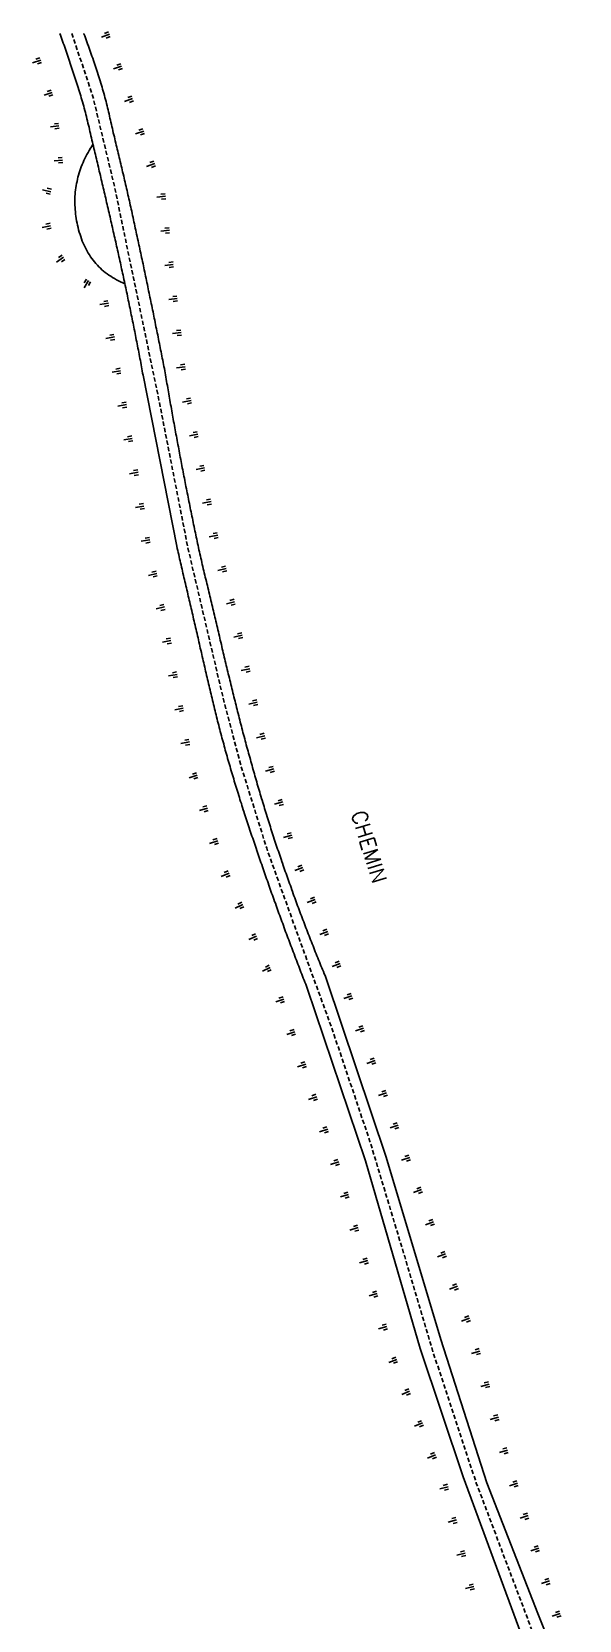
# Model space of a CAD drawing. Header units: millimetres. Extents: x 269514 to 270000, y 126091 to 127000.
# Drawn here: x 269613.4 to 269677.2, y 126815.1 to 127000.2 of the extents above; entities that cross this region are included whole.
import ezdxf
from ezdxf.enums import TextEntityAlignment as Align

# ---------------------------------------------------------------- set-up
doc = ezdxf.new("R2010")
doc.units = ezdxf.units.MM
doc.linetypes.add('DASHED', pattern=[0.75, 0.5, -0.25])
doc.layers.get('0').update_dxf_attribs({"linetype": 'CONTINUOUS'})
for name, color, linetype in [('W0001', 6, 'DASHED'), ('W0008', 7, 'CONTINUOUS'), ('W0211', 2, 'CONTINUOUS'), ('W0989', 7, 'CONTINUOUS')]:
    doc.layers.add(name, color=color, linetype=linetype)
doc.styles.get("Standard").update_dxf_attribs({"font": 'romans.shx', "width": 0.85})

# ---------------------------------------------------------------- blocks, each defined once
blk = doc.blocks.new('t211o')
at = {"color": 0, "linetype": 'Continuous'}
for p, q in [((-0.29, 0.5), (-0.29, 0)), ((0, 1), (0, 0)), ((0.29, 0.5), (0.29, 0))]:
    blk.add_line(p, q, dxfattribs=at)

msp = doc.modelspace()

# ---------------------------------------------------------------- linework, layer by layer
at = {"layer": 'W0001', "flags": 128}
msp.add_lwpolyline([(269618.07, 127000), (269618.17, 126999.75), (269620.51, 126992.76), (269622.98, 126982.52), (269628.24, 126957.29), (269631.6, 126940.12), (269635.79, 126922.25), (269637.79, 126914.7), (269640.79, 126905.07), (269644.41, 126894.98), (269648.35, 126884.2), (269652.83, 126870.89), (269656.87, 126857.49), (269660.18, 126846.36), (269663.05, 126837.67), (269665.22, 126831.1), (269668.48, 126822.47), (269671.18, 126815.34), (269673.49, 126809.04), (269674.84, 126805.26), (269676.88, 126798.99), (269672.03, 126803.68), (269664.74, 126812.38)], dxfattribs=at)
at = {"layer": 'W0008', "flags": 128}
for points in [[(269671.07, 126811.83), (269663.7, 126831.82), (269658.66, 126846.76), (269652.32, 126868.63), (269645.52, 126888.75), (269645.43, 126888.99), (269645.34, 126889.22), (269645.24, 126889.46), (269645.15, 126889.69), (269645.06, 126889.93), (269644.97, 126890.16), (269644.88, 126890.39), (269644.79, 126890.63), (269644.7, 126890.86), (269644.61, 126891.1), (269644.52, 126891.33), (269644.43, 126891.57), (269644.34, 126891.8), (269644.25, 126892.04), (269644.16, 126892.27), (269644.07, 126892.51), (269643.98, 126892.75), (269643.89, 126892.98), (269643.8, 126893.22), (269643.71, 126893.45), (269643.62, 126893.69), (269643.53, 126893.92), (269643.44, 126894.16), (269643.36, 126894.39), (269643.27, 126894.63), (269643.18, 126894.87), (269643.09, 126895.1), (269643, 126895.34), (269642.92, 126895.57), (269642.83, 126895.81), (269642.74, 126896.05), (269642.66, 126896.28), (269642.57, 126896.52), (269642.48, 126896.75), (269642.4, 126896.99), (269642.31, 126897.23), (269642.22, 126897.46), (269642.14, 126897.7), (269642.05, 126897.94), (269641.97, 126898.17), (269641.88, 126898.41), (269641.8, 126898.65), (269641.71, 126898.88), (269641.63, 126899.12), (269641.54, 126899.36), (269641.46, 126899.59), (269641.37, 126899.83), (269641.29, 126900.07), (269641.2, 126900.31), (269641.12, 126900.54), (269641.03, 126900.78), (269640.95, 126901.02), (269640.87, 126901.26), (269640.78, 126901.49), (269640.7, 126901.73), (269640.62, 126901.97), (269640.54, 126902.21), (269640.45, 126902.44), (269640.37, 126902.68), (269640.29, 126902.92), (269640.21, 126903.16), (269640.12, 126903.4), (269640.04, 126903.63), (269639.96, 126903.87), (269639.88, 126904.11), (269639.8, 126904.35), (269639.72, 126904.59), (269639.64, 126904.82), (269639.56, 126905.06), (269639.48, 126905.3), (269639.4, 126905.53), (269639.32, 126905.77), (269639.24, 126906.01), (269639.16, 126906.24), (269639.08, 126906.48), (269639, 126906.72), (269638.92, 126906.95), (269638.84, 126907.19), (269638.76, 126907.43), (269638.68, 126907.66), (269638.61, 126907.9), (269638.53, 126908.14), (269638.45, 126908.38), (269638.37, 126908.61), (269638.29, 126908.85), (269638.22, 126909.09), (269638.14, 126909.33), (269638.06, 126909.56), (269637.99, 126909.8), (269637.91, 126910.04), (269637.84, 126910.28), (269637.76, 126910.52), (269637.68, 126910.75), (269637.61, 126910.99), (269637.53, 126911.23), (269637.46, 126911.47), (269637.39, 126911.71), (269637.31, 126911.94), (269637.24, 126912.18), (269637.17, 126912.42), (269637.09, 126912.66), (269637.02, 126912.9), (269636.95, 126913.14), (269636.88, 126913.38), (269636.8, 126913.62), (269636.73, 126913.86), (269636.66, 126914.1), (269636.59, 126914.34), (269636.52, 126914.58), (269636.45, 126914.82), (269636.38, 126915.06), (269636.31, 126915.3), (269636.24, 126915.54), (269636.18, 126915.78), (269636.11, 126916.02), (269636.04, 126916.26), (269635.97, 126916.5), (269635.91, 126916.74), (269635.84, 126916.98), (269635.78, 126917.22), (269635.71, 126917.46), (269635.65, 126917.7), (269635.58, 126917.94), (269635.52, 126918.18), (269635.45, 126918.43), (269635.39, 126918.67), (269635.33, 126918.91), (269635.27, 126919.15), (269635.2, 126919.39), (269635.14, 126919.63), (269635.08, 126919.87), (269635.02, 126920.12), (269634.96, 126920.36), (269634.9, 126920.6), (269634.84, 126920.84), (269634.78, 126921.08), (269634.72, 126921.33), (269634.66, 126921.57), (269634.6, 126921.81), (269634.54, 126922.05), (269634.48, 126922.3), (269634.42, 126922.54), (269634.36, 126922.78), (269634.31, 126923.02), (269634.25, 126923.27), (269634.19, 126923.51), (269634.13, 126923.75), (269634.08, 126924), (269634.02, 126924.24), (269633.96, 126924.48), (269633.9, 126924.72), (269633.85, 126924.97), (269633.79, 126925.21), (269633.74, 126925.45), (269633.68, 126925.7), (269633.62, 126925.94), (269633.57, 126926.18), (269633.51, 126926.42), (269633.45, 126926.67), (269633.4, 126926.91), (269633.34, 126927.15), (269633.29, 126927.4), (269633.23, 126927.64), (269633.18, 126927.88), (269633.12, 126928.13), (269633.06, 126928.37), (269633.01, 126928.61), (269632.95, 126928.86), (269632.9, 126929.1), (269632.84, 126929.34), (269632.79, 126929.59), (269632.73, 126929.83), (269632.68, 126930.07), (269632.62, 126930.32), (269632.56, 126930.56), (269632.51, 126930.8), (269632.45, 126931.05), (269632.4, 126931.29), (269632.34, 126931.53), (269632.28, 126931.77), (269632.23, 126932.02), (269632.17, 126932.26), (269632.11, 126932.5), (269632.06, 126932.75), (269632, 126932.99), (269631.94, 126933.23), (269631.89, 126933.48), (269631.83, 126933.72), (269631.77, 126933.96), (269631.72, 126934.2), (269631.66, 126934.44), (269631.6, 126934.68), (269631.55, 126934.93), (269631.49, 126935.17), (269631.43, 126935.41), (269631.38, 126935.65), (269631.32, 126935.9), (269631.26, 126936.14), (269631.21, 126936.38), (269631.15, 126936.62), (269631.1, 126936.86), (269631.04, 126937.11), (269630.98, 126937.35), (269630.93, 126937.59), (269630.87, 126937.83), (269630.82, 126938.07), (269630.76, 126938.32), (269630.71, 126938.56), (269630.65, 126938.8), (269630.6, 126939.04), (269630.54, 126939.29), (269630.49, 126939.53), (269630.43, 126939.77), (269630.38, 126940.01), (269630.32, 126940.26), (269626.39, 126960.19), (269626.34, 126960.43), (269626.3, 126960.68), (269626.25, 126960.92), (269626.21, 126961.16), (269626.16, 126961.41), (269626.11, 126961.65), (269626.07, 126961.89), (269626.02, 126962.13), (269625.98, 126962.38), (269625.93, 126962.62), (269625.88, 126962.86), (269625.84, 126963.11), (269625.79, 126963.35), (269625.74, 126963.59), (269625.7, 126963.83), (269625.65, 126964.08), (269625.6, 126964.32), (269625.55, 126964.56), (269625.51, 126964.8), (269625.46, 126965.05), (269625.41, 126965.29), (269625.36, 126965.53), (269625.31, 126965.77), (269625.27, 126966.02), (269625.22, 126966.26), (269625.17, 126966.5), (269625.12, 126966.74), (269625.07, 126966.99), (269625.02, 126967.23), (269624.97, 126967.47), (269624.92, 126967.71), (269624.87, 126967.95), (269624.82, 126968.2), (269624.77, 126968.44), (269624.72, 126968.68), (269624.67, 126968.92), (269624.62, 126969.17), (269624.57, 126969.41), (269624.52, 126969.65), (269624.47, 126969.89), (269624.42, 126970.13), (269624.37, 126970.37), (269624.31, 126970.62), (269624.26, 126970.86), (269624.21, 126971.1), (269624.16, 126971.34), (269624.11, 126971.59), (269624.05, 126971.83), (269624, 126972.07), (269623.95, 126972.32), (269623.89, 126972.56), (269623.84, 126972.8), (269623.79, 126973.05), (269623.74, 126973.29), (269623.68, 126973.53), (269623.63, 126973.77), (269623.58, 126974.02), (269623.52, 126974.26), (269623.47, 126974.5), (269623.41, 126974.75), (269623.36, 126974.99), (269623.31, 126975.23), (269623.25, 126975.47), (269623.2, 126975.72), (269623.14, 126975.96), (269623.09, 126976.2), (269623.03, 126976.44), (269622.98, 126976.69), (269622.92, 126976.93), (269622.87, 126977.17), (269622.81, 126977.41), (269622.76, 126977.66), (269622.7, 126977.9), (269622.65, 126978.14), (269622.59, 126978.38), (269622.54, 126978.63), (269622.48, 126978.87), (269622.42, 126979.11), (269622.37, 126979.35), (269622.31, 126979.59), (269622.26, 126979.84), (269622.2, 126980.08), (269622.14, 126980.32), (269622.09, 126980.56), (269622.03, 126980.81), (269621.98, 126981.05), (269621.92, 126981.29), (269621.86, 126981.53), (269621.81, 126981.77), (269621.75, 126982.02), (269621.69, 126982.26), (269621.64, 126982.5), (269621.58, 126982.74), (269621.52, 126982.98), (269621.47, 126983.23), (269621.41, 126983.47), (269621.35, 126983.71), (269621.29, 126983.95), (269621.24, 126984.19), (269621.18, 126984.44), (269621.12, 126984.68), (269621.07, 126984.92), (269621.01, 126985.16), (269620.95, 126985.4), (269620.89, 126985.65), (269620.84, 126985.89), (269620.78, 126986.13), (269620.72, 126986.37), (269620.66, 126986.61), (269620.61, 126986.86), (269620.55, 126987.1), (269620.49, 126987.34), (269620.43, 126987.59), (269620.37, 126987.84), (269620.32, 126988.08), (269620.26, 126988.33), (269620.2, 126988.58), (269620.14, 126988.83), (269620.09, 126989.07), (269620.03, 126989.32), (269619.97, 126989.57), (269619.91, 126989.81), (269619.85, 126990.06), (269619.79, 126990.31), (269619.73, 126990.55), (269619.67, 126990.8), (269619.6, 126991.04), (269619.54, 126991.29), (269619.47, 126991.53), (269619.4, 126991.78), (269619.33, 126992.02), (269619.26, 126992.26), (269619.19, 126992.5), (269619.12, 126992.74), (269619.05, 126992.98), (269618.97, 126993.21), (269618.9, 126993.45), (269618.83, 126993.69), (269618.75, 126993.93), (269618.68, 126994.16), (269618.6, 126994.4), (269618.53, 126994.64), (269618.45, 126994.87), (269618.37, 126995.11), (269618.3, 126995.35), (269618.22, 126995.58), (269618.14, 126995.82), (269618.06, 126996.05), (269617.99, 126996.29), (269617.91, 126996.52), (269617.83, 126996.76), (269617.75, 126996.99), (269617.67, 126997.23), (269617.59, 126997.46), (269617.5, 126997.7), (269617.42, 126997.93), (269617.34, 126998.17), (269617.26, 126998.4), (269617.18, 126998.63), (269617.09, 126998.87), (269617.01, 126999.1), (269616.93, 126999.34), (269616.84, 126999.57), (269616.76, 126999.8), (269616.68, 127000)], [(269677.21, 126803.84), (269672.37, 126815.9), (269666.46, 126831.14), (269661.09, 126847.81), (269654.7, 126869.07), (269647.78, 126889.76), (269647.69, 126889.99), (269647.59, 126890.22), (269647.5, 126890.45), (269647.4, 126890.69), (269647.31, 126890.92), (269647.21, 126891.15), (269647.12, 126891.38), (269647.02, 126891.61), (269646.93, 126891.84), (269646.84, 126892.07), (269646.74, 126892.31), (269646.65, 126892.54), (269646.56, 126892.77), (269646.46, 126893), (269646.37, 126893.23), (269646.28, 126893.47), (269646.19, 126893.7), (269646.1, 126893.93), (269646.01, 126894.16), (269645.91, 126894.4), (269645.82, 126894.63), (269645.73, 126894.86), (269645.64, 126895.1), (269645.55, 126895.33), (269645.46, 126895.56), (269645.37, 126895.8), (269645.28, 126896.03), (269645.19, 126896.26), (269645.11, 126896.5), (269645.02, 126896.73), (269644.93, 126896.96), (269644.84, 126897.2), (269644.75, 126897.43), (269644.66, 126897.66), (269644.58, 126897.9), (269644.49, 126898.13), (269644.4, 126898.37), (269644.32, 126898.6), (269644.23, 126898.84), (269644.14, 126899.07), (269644.06, 126899.3), (269643.97, 126899.54), (269643.89, 126899.77), (269643.8, 126900.01), (269643.72, 126900.24), (269643.63, 126900.48), (269643.55, 126900.71), (269643.46, 126900.95), (269643.38, 126901.18), (269643.3, 126901.42), (269643.21, 126901.66), (269643.13, 126901.89), (269643.05, 126902.13), (269642.96, 126902.36), (269642.88, 126902.6), (269642.8, 126902.83), (269642.72, 126903.07), (269642.63, 126903.31), (269642.55, 126903.54), (269642.47, 126903.78), (269642.39, 126904.02), (269642.31, 126904.25), (269642.23, 126904.49), (269642.15, 126904.73), (269642.07, 126904.96), (269641.99, 126905.2), (269641.91, 126905.43), (269641.83, 126905.67), (269641.75, 126905.91), (269641.68, 126906.14), (269641.6, 126906.38), (269641.52, 126906.61), (269641.44, 126906.85), (269641.37, 126907.09), (269641.29, 126907.32), (269641.22, 126907.56), (269641.14, 126907.8), (269641.07, 126908.03), (269640.99, 126908.27), (269640.92, 126908.51), (269640.84, 126908.74), (269640.77, 126908.98), (269640.7, 126909.22), (269640.62, 126909.46), (269640.55, 126909.69), (269640.48, 126909.93), (269640.41, 126910.17), (269640.33, 126910.41), (269640.26, 126910.65), (269640.19, 126910.88), (269640.12, 126911.12), (269640.05, 126911.36), (269639.98, 126911.6), (269639.91, 126911.84), (269639.84, 126912.07), (269639.77, 126912.31), (269639.7, 126912.55), (269639.63, 126912.79), (269639.56, 126913.03), (269639.49, 126913.27), (269639.43, 126913.51), (269639.36, 126913.75), (269639.29, 126913.98), (269639.22, 126914.22), (269639.15, 126914.46), (269639.09, 126914.7), (269639.02, 126914.94), (269638.95, 126915.18), (269638.89, 126915.42), (269638.82, 126915.66), (269638.75, 126915.9), (269638.69, 126916.14), (269638.62, 126916.38), (269638.56, 126916.62), (269638.49, 126916.86), (269638.42, 126917.1), (269638.36, 126917.34), (269638.29, 126917.58), (269638.23, 126917.83), (269638.16, 126918.07), (269638.1, 126918.31), (269638.03, 126918.55), (269637.97, 126918.8), (269637.91, 126919.04), (269637.84, 126919.28), (269637.78, 126919.53), (269637.71, 126919.77), (269637.65, 126920.02), (269637.59, 126920.26), (269637.53, 126920.5), (269637.46, 126920.75), (269637.4, 126920.99), (269637.34, 126921.23), (269637.28, 126921.48), (269637.22, 126921.72), (269637.16, 126921.97), (269637.1, 126922.21), (269637.04, 126922.45), (269636.98, 126922.7), (269636.92, 126922.94), (269636.86, 126923.19), (269636.8, 126923.43), (269636.74, 126923.68), (269636.68, 126923.92), (269636.62, 126924.16), (269636.56, 126924.41), (269636.5, 126924.65), (269636.44, 126924.9), (269636.38, 126925.14), (269636.32, 126925.39), (269636.26, 126925.63), (269636.2, 126925.88), (269636.15, 126926.12), (269636.09, 126926.37), (269636.03, 126926.61), (269635.97, 126926.85), (269635.91, 126927.1), (269635.85, 126927.34), (269635.8, 126927.59), (269635.74, 126927.83), (269635.68, 126928.08), (269635.62, 126928.32), (269635.56, 126928.57), (269635.51, 126928.81), (269635.45, 126929.06), (269635.39, 126929.3), (269635.33, 126929.55), (269635.28, 126929.79), (269635.22, 126930.04), (269635.16, 126930.28), (269635.1, 126930.53), (269635.05, 126930.77), (269634.99, 126931.02), (269634.93, 126931.26), (269634.87, 126931.51), (269634.81, 126931.75), (269634.76, 126932), (269634.7, 126932.24), (269634.64, 126932.49), (269634.58, 126932.73), (269634.52, 126932.98), (269634.47, 126933.22), (269634.41, 126933.46), (269634.35, 126933.71), (269634.29, 126933.95), (269634.23, 126934.2), (269634.17, 126934.45), (269634.11, 126934.69), (269634.05, 126934.94), (269634, 126935.18), (269633.94, 126935.43), (269633.88, 126935.67), (269633.82, 126935.92), (269633.76, 126936.16), (269633.7, 126936.41), (269633.64, 126936.65), (269633.58, 126936.9), (269633.52, 126937.15), (269633.47, 126937.39), (269633.41, 126937.64), (269633.35, 126937.88), (269633.29, 126938.13), (269633.23, 126938.38), (269633.18, 126938.62), (269633.12, 126938.87), (269633.07, 126939.11), (269633.01, 126939.36), (269632.96, 126939.61), (269632.9, 126939.85), (269632.85, 126940.1), (269632.79, 126940.35), (269632.74, 126940.59), (269632.69, 126940.84), (269632.64, 126941.08), (269632.59, 126941.33), (269632.54, 126941.57), (269632.48, 126941.82), (269632.43, 126942.06), (269632.38, 126942.3), (269632.33, 126942.55), (269632.28, 126942.79), (269632.23, 126943.04), (269632.18, 126943.28), (269632.13, 126943.53), (269632.08, 126943.77), (269632.03, 126944.02), (269631.98, 126944.26), (269631.93, 126944.51), (269631.88, 126944.75), (269631.83, 126944.99), (269631.78, 126945.24), (269631.73, 126945.48), (269631.68, 126945.73), (269631.63, 126945.97), (269631.59, 126946.22), (269631.54, 126946.46), (269631.49, 126946.71), (269631.44, 126946.95), (269631.39, 126947.2), (269631.34, 126947.44), (269631.29, 126947.69), (269631.25, 126947.93), (269631.2, 126948.18), (269631.15, 126948.42), (269631.1, 126948.67), (269631.06, 126948.91), (269631.01, 126949.16), (269630.96, 126949.4), (269630.91, 126949.65), (269630.87, 126949.89), (269630.82, 126950.14), (269630.77, 126950.38), (269630.73, 126950.63), (269630.68, 126950.87), (269630.63, 126951.12), (269630.59, 126951.36), (269630.54, 126951.61), (269630.5, 126951.85), (269630.45, 126952.1), (269630.4, 126952.35), (269630.36, 126952.59), (269630.31, 126952.84), (269630.27, 126953.08), (269630.22, 126953.33), (269630.18, 126953.57), (269630.13, 126953.82), (269630.09, 126954.06), (269630.04, 126954.31), (269630, 126954.56), (269629.95, 126954.8), (269629.91, 126955.05), (269629.86, 126955.29), (269629.82, 126955.54), (269629.78, 126955.78), (269629.73, 126956.03), (269629.69, 126956.27), (269629.65, 126956.52), (269629.6, 126956.77), (269629.56, 126957.01), (269629.52, 126957.26), (269629.47, 126957.5), (269629.43, 126957.75), (269629.39, 126958), (269629.34, 126958.24), (269629.3, 126958.49), (269629.26, 126958.73), (269629.22, 126958.98), (269629.17, 126959.23), (269629.13, 126959.47), (269629.09, 126959.72), (269629.05, 126959.96), (269629.01, 126960.21), (269628.96, 126960.46), (269628.92, 126960.7), (269628.87, 126960.95), (269628.82, 126961.19), (269628.77, 126961.44), (269628.72, 126961.68), (269628.68, 126961.93), (269628.63, 126962.17), (269628.58, 126962.42), (269628.53, 126962.66), (269628.48, 126962.91), (269628.43, 126963.15), (269628.39, 126963.4), (269628.34, 126963.64), (269628.29, 126963.89), (269628.24, 126964.13), (269628.19, 126964.38), (269628.14, 126964.62), (269628.09, 126964.87), (269628.04, 126965.11), (269627.99, 126965.35), (269627.94, 126965.6), (269627.89, 126965.84), (269627.84, 126966.09), (269627.8, 126966.33), (269627.75, 126966.58), (269627.7, 126966.82), (269627.65, 126967.07), (269627.6, 126967.31), (269627.55, 126967.56), (269627.5, 126967.8), (269627.45, 126968.05), (269627.4, 126968.29), (269627.35, 126968.54), (269627.29, 126968.78), (269627.24, 126969.02), (269627.19, 126969.27), (269627.14, 126969.51), (269627.09, 126969.76), (269627.04, 126970), (269626.99, 126970.25), (269626.94, 126970.49), (269626.89, 126970.74), (269626.84, 126970.98), (269626.79, 126971.22), (269626.74, 126971.47), (269626.68, 126971.71), (269626.63, 126971.96), (269626.58, 126972.2), (269626.53, 126972.45), (269626.48, 126972.69), (269626.43, 126972.93), (269626.38, 126973.18), (269626.32, 126973.42), (269626.27, 126973.67), (269626.22, 126973.91), (269626.17, 126974.16), (269626.12, 126974.4), (269626.06, 126974.64), (269626.01, 126974.89), (269625.96, 126975.13), (269625.91, 126975.38), (269625.85, 126975.62), (269625.8, 126975.86), (269625.75, 126976.11), (269625.7, 126976.35), (269625.64, 126976.6), (269625.59, 126976.84), (269625.54, 126977.09), (269625.48, 126977.33), (269625.43, 126977.57), (269625.38, 126977.82), (269625.32, 126978.06), (269625.27, 126978.3), (269625.22, 126978.55), (269625.16, 126978.79), (269625.11, 126979.04), (269625.06, 126979.28), (269625, 126979.52), (269624.95, 126979.77), (269624.9, 126980.01), (269624.84, 126980.25), (269624.79, 126980.5), (269624.73, 126980.74), (269624.68, 126980.98), (269624.63, 126981.22), (269624.57, 126981.46), (269624.52, 126981.7), (269624.46, 126981.94), (269624.41, 126982.18), (269624.35, 126982.42), (269624.29, 126982.67), (269624.24, 126982.91), (269624.18, 126983.15), (269624.13, 126983.39), (269624.07, 126983.63), (269624.01, 126983.87), (269623.96, 126984.11), (269623.9, 126984.35), (269623.84, 126984.59), (269623.79, 126984.83), (269623.73, 126985.07), (269623.67, 126985.31), (269623.61, 126985.56), (269623.56, 126985.8), (269623.5, 126986.04), (269623.44, 126986.28), (269623.38, 126986.52), (269623.33, 126986.76), (269623.27, 126987), (269623.21, 126987.24), (269623.15, 126987.48), (269623.09, 126987.72), (269623.04, 126987.96), (269622.98, 126988.2), (269622.92, 126988.44), (269622.86, 126988.68), (269622.81, 126988.92), (269622.75, 126989.17), (269622.69, 126989.41), (269622.64, 126989.65), (269622.58, 126989.89), (269622.53, 126990.14), (269622.47, 126990.38), (269622.42, 126990.62), (269622.36, 126990.86), (269622.31, 126991.1), (269622.25, 126991.35), (269622.19, 126991.59), (269622.13, 126991.83), (269622.07, 126992.07), (269622.01, 126992.31), (269621.95, 126992.55), (269621.89, 126992.79), (269621.82, 126993.03), (269621.75, 126993.27), (269621.68, 126993.51), (269621.61, 126993.75), (269621.53, 126993.99), (269621.46, 126994.23), (269621.38, 126994.47), (269621.31, 126994.71), (269621.23, 126994.95), (269621.15, 126995.2), (269621.07, 126995.44), (269621, 126995.67), (269620.92, 126995.91), (269620.84, 126996.15), (269620.76, 126996.39), (269620.68, 126996.63), (269620.6, 126996.87), (269620.52, 126997.11), (269620.43, 126997.35), (269620.35, 126997.59), (269620.27, 126997.82), (269620.18, 126998.06), (269620.1, 126998.3), (269620.01, 126998.54), (269619.93, 126998.78), (269619.84, 126999.01), (269619.76, 126999.25), (269619.67, 126999.49), (269619.59, 126999.72), (269619.5, 126999.96), (269619.48, 127000)]]:
    msp.add_lwpolyline(points, dxfattribs=at)
at = {"layer": 'W0211', "flags": 128}
msp.add_lwpolyline([(269624.27, 126970.85), (269624.02, 126970.96), (269623.77, 126971.07), (269623.53, 126971.19), (269623.29, 126971.31), (269623.06, 126971.44), (269622.84, 126971.57), (269622.62, 126971.71), (269622.4, 126971.86), (269622.19, 126972), (269621.99, 126972.16), (269621.79, 126972.32), (269621.6, 126972.48), (269621.42, 126972.65), (269621.24, 126972.83), (269621.06, 126973.01), (269620.89, 126973.19), (269620.73, 126973.38), (269620.57, 126973.58), (269620.42, 126973.78), (269620.27, 126973.98), (269620.13, 126974.2), (269620, 126974.41), (269619.87, 126974.63), (269619.74, 126974.86), (269619.63, 126975.09), (269619.51, 126975.33), (269619.41, 126975.57), (269619.31, 126975.82), (269619.21, 126976.07), (269619.12, 126976.33), (269619.04, 126976.59), (269618.96, 126976.86), (269618.88, 126977.12), (269618.81, 126977.39), (269618.75, 126977.65), (269618.7, 126977.91), (269618.64, 126978.18), (269618.6, 126978.44), (269618.56, 126978.7), (269618.52, 126978.96), (269618.5, 126979.22), (269618.47, 126979.48), (269618.46, 126979.73), (269618.44, 126979.99), (269618.44, 126980.25), (269618.44, 126980.5), (269618.44, 126980.76), (269618.45, 126981.01), (269618.47, 126981.26), (269618.49, 126981.51), (269618.52, 126981.77), (269618.55, 126982.02), (269618.59, 126982.27), (269618.64, 126982.51), (269618.69, 126982.76), (269618.74, 126983.01), (269618.8, 126983.26), (269618.87, 126983.5), (269618.94, 126983.75), (269619.02, 126983.99), (269619.1, 126984.23), (269619.19, 126984.48), (269619.29, 126984.72), (269619.39, 126984.96), (269619.5, 126985.2), (269619.61, 126985.44), (269619.73, 126985.67), (269619.85, 126985.91), (269619.98, 126986.15), (269620.11, 126986.38), (269620.25, 126986.62), (269620.4, 126986.85), (269620.55, 126987.09)], dxfattribs=at)

# ---------------------------------------------------------------- block references
at = {"layer": 'W0211'}
for p, rotation in [((269622.46, 126999.93), 112.0935618149521), ((269614.46, 126996.9), 109.4161089280663), ((269623.89, 126996.2), 108.7908882010563), ((269615.79, 126993.13), 109.4161089280663), ((269625.17, 126992.41), 108.7908882010563), ((269616.58, 126989.24), 96.05887340537633), ((269626.46, 126988.62), 108.7908882010563), ((269617.01, 126985.26), 96.05887340537633), ((269627.75, 126984.84), 108.7908882010563), ((269615.64, 126981.57), 76.74437211516687), ((269629, 126981.04), 96.54486220184155), ((269615.62, 126977.6), 101.414451633832), ((269629.45, 126977.07), 96.54486220184155), ((269617.13, 126973.92), 123.0852182001938), ((269629.91, 126973.09), 96.54486220184155), ((269620.03, 126971.22), 150.1498951271999), ((269622.35, 126968.58), 100.1384312047826), ((269630.37, 126969.12), 96.54486220184155), ((269630.82, 126965.15), 96.54486220184155), ((269623.05, 126964.64), 100.1384312047826), ((269631.28, 126961.17), 96.54486220184155), ((269623.76, 126960.7), 100.1384312047826), ((269624.45, 126956.76), 99.80653173009323), ((269631.98, 126957.24), 101.1831057146177), ((269625.13, 126952.82), 99.80653173009323), ((269632.76, 126953.31), 101.1831057146177), ((269625.81, 126948.88), 99.80653173009323), ((269633.54, 126949.39), 101.1831057146177), ((269626.49, 126944.94), 99.80653173009323), ((269634.31, 126945.46), 101.1831057146177), ((269627.17, 126941), 99.80653173009323), ((269635.09, 126941.54), 101.1831057146177), ((269627.98, 126937.08), 102.979693762053), ((269636.07, 126937.66), 104.3949929862634), ((269637.06, 126933.79), 104.3949929862634), ((269628.88, 126933.18), 102.979693762053), ((269637.94, 126929.89), 102.5979163758986), ((269629.63, 126929.26), 100.3461039110126), ((269638.81, 126925.98), 102.5979163758986), ((269630.35, 126925.32), 100.3461039110126), ((269631.06, 126921.39), 100.3461039110126), ((269639.69, 126922.08), 102.5979163758986), ((269631.78, 126917.45), 100.3461039110126), ((269640.56, 126918.18), 105.2631794227949), ((269632.7, 126913.57), 107.4006203080722), ((269641.61, 126914.32), 105.2631794227949), ((269633.9, 126909.75), 107.4006203080722), ((269642.67, 126910.46), 105.2631794227949), ((269635.1, 126905.93), 107.4006203080722), ((269643.72, 126906.6), 105.2631794227949), ((269636.42, 126902.16), 113.5450750516978), ((269645, 126902.82), 111.1964050487431), ((269638.02, 126898.5), 113.5450750516978), ((269646.45, 126899.09), 111.1964050487431), ((269639.62, 126894.83), 113.5450750516978), ((269647.9, 126895.36), 111.1964050487431), ((269641.21, 126891.16), 113.5450750516978), ((269649.34, 126891.63), 111.1964050487431), ((269642.79, 126887.48), 108.656202467858), ((269650.73, 126887.88), 109.6531805532091), ((269644.07, 126883.69), 108.656202467858), ((269652.08, 126884.11), 109.6531805532091), ((269645.34, 126879.9), 108.656202467858), ((269653.42, 126880.34), 109.6531805532091), ((269646.62, 126876.12), 108.656202467858), ((269654.77, 126876.58), 109.6531805532091), ((269647.9, 126872.33), 108.656202467858), ((269656.11, 126872.81), 109.6531805532091), ((269649.18, 126868.54), 108.656202467858), ((269657.46, 126869.04), 109.6531805532091), ((269658.84, 126865.29), 110.4176624875359), ((269650.34, 126864.71), 106.2013716633409), ((269660.24, 126861.54), 110.4176624875359), ((269651.45, 126860.86), 106.2013716633409), ((269661.64, 126857.79), 110.4176624875359), ((269652.57, 126857.02), 106.2013716633409), ((269663.03, 126854.04), 110.4176624875359), ((269653.68, 126853.18), 106.2013716633409), ((269664.43, 126850.3), 110.4176624875359), ((269654.8, 126849.34), 106.2013716633409), ((269665.63, 126846.48), 105.7067131922232), ((269655.94, 126845.51), 112.1404932386532), ((269666.71, 126842.63), 105.7067131922232), ((269657.45, 126841.8), 112.1404932386532), ((269658.96, 126838.1), 112.1404932386532), ((269667.79, 126838.78), 105.7067131922232), ((269660.47, 126834.39), 112.1404932386532), ((269668.87, 126834.93), 105.7067131922232), ((269661.92, 126830.67), 104.5240376071111), ((269670.02, 126831.1), 108.122654891795), ((269662.92, 126826.8), 104.5240376071111), ((269671.26, 126827.3), 108.122654891795), ((269663.92, 126822.93), 104.5240376071111), ((269672.51, 126823.5), 108.122654891795), ((269664.93, 126819.05), 104.5240376071111), ((269673.75, 126819.69), 108.122654891795), ((269675, 126815.89), 108.122654891795)]:
    msp.add_blockref('t211o', p, dxfattribs=dict(at, rotation=rotation))

# ---------------------------------------------------------------- texts
at = {"layer": 'W0989'}
msp.add_text('CHEMIN', height=1.75, rotation=287.0053, dxfattribs=at).set_placement((269652.72, 126905.24), align=Align.MIDDLE)

doc.saveas('drawing.dxf')
